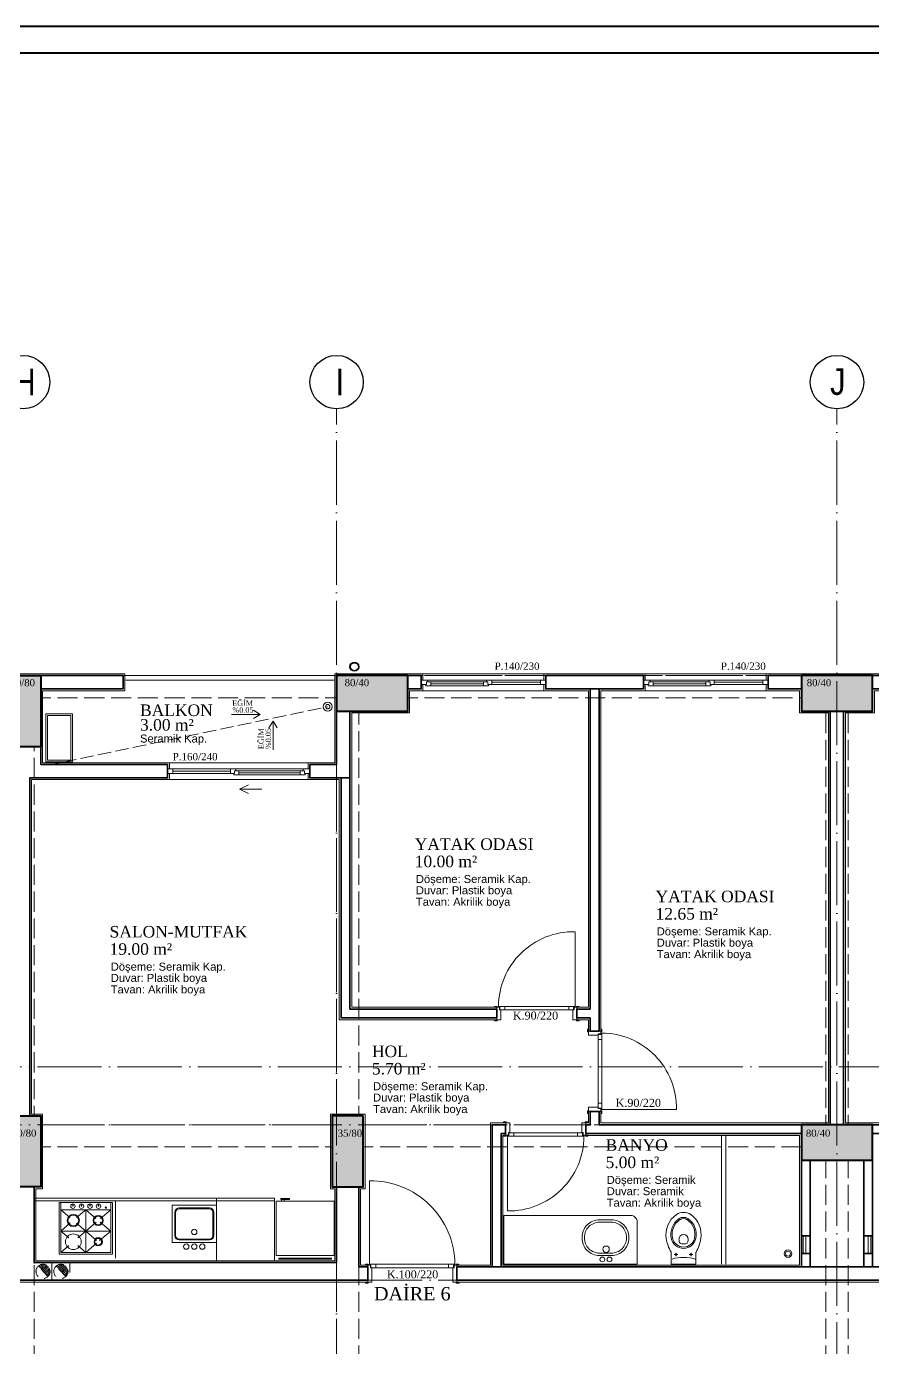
# Model space of a CAD drawing. Header units: millimetres. Extents: x 11587 to 81192, y -36083 to -25300.
# Drawn here: x 28348 to 29299, y -26785 to -25300 of the extents above; entities that cross this region are included whole.
import ezdxf

# ---------------------------------------------------------------- set-up
doc = ezdxf.new("R2010")
doc.units = ezdxf.units.MM
doc.linetypes.add('AKS', pattern=[30, 24, -3, 0, -3])
doc.linetypes.add('IZDUSUM1', pattern=[20, 7.5, -5, 7.5, 0])
for name, color, linetype, lineweight in [('rtm-aks balon', 20, 'Continuous', 25), ('rtm-aks balon yazı', 7, 'Continuous', 20), ('rtm-aks yeni', 7, 'AKS', 20), ('rtm-antet-02', 140, 'Continuous', 40), ('rtm-cam', 141, 'Continuous', 9), ('rtm-duv tugla', 22, 'Continuous', 35), ('rtm-izdusum-üst ince', 8, 'IZDUSUM1', 5), ('rtm-kapı-ahsap', 35, 'Continuous', 13), ('rtm-mhl-yazı-adı', 150, 'Continuous', 30), ('rtm-mhl-yazı-m2', 7, 'Continuous', 20), ('rtm-mhl-yazı-malzeme', 253, 'Continuous', 13), ('rtm-pen-ahsap', 35, 'Continuous', 13), ('rtm-plan katmanı-04', 33, 'Continuous', 25), ('rtm-plan katmanı-05', 205, 'Continuous', 20), ('rtm-plan katmanı-07', 135, 'Continuous', 9), ('rtm-sembol ok', 7, 'Continuous', 20), ('rtm-sıva', 252, 'Continuous', 15), ('rtm-tarama-betonarme', 51, 'Continuous', 15), ('rtm-tas_betonarme', 50, 'Continuous', 40), ('rtm-tefris vitrifiye', 9, 'Continuous', 9)]:
    doc.layers.add(name, color=color, linetype=linetype, lineweight=lineweight)
doc.styles.add('AKSYAZI', font='ARIALN.TTF')
doc.styles.add('ARIAL', font='times.ttf')
doc.styles.get("Standard").update_dxf_attribs({"font": 'arial.ttf'})
doc.styles.add('VAZ-OLCU', font='times.ttf', dxfattribs={"height": 60})

# ---------------------------------------------------------------- blocks, each defined once
blk = doc.blocks.new('rty')
at = {"layer": 'rtm-kapı-ahsap'}
for p, q in [((-58244.9, -62700.3), (-58243.8, -62700.3)), ((-58244.9, -62703.4), (-58244.9, -62700.3)), ((-58243.8, -62703.4), (-58244.9, -62703.4)), ((-58243.8, -62700.3), (-58243.8, -62703.4)), ((-58243.8, -62707.4), (-58243.8, -62702.9)), ((-58229.8, -62702.9), (-58243.8, -62702.9)), ((-58232.8, -62707.4), (-58243.8, -62707.4)), ((-58232.8, -62705.9), (-58232.8, -62707.4)), ((-58229.8, -62705.9), (-58232.8, -62705.9)), ((-58232.6, -62706.4), (-58232.6, -62789.4)), ((-58232.6, -62706.4), (-58229.7, -62706.4)), ((-58229.8, -62700.4), (-58229.8, -62703.4)), ((-58228.8, -62700.4), (-58229.8, -62700.4)), ((-58229.8, -62702.9), (-58229.8, -62705.9)), ((-58229.8, -62703.4), (-58228.8, -62703.4)), ((-58229.8, -62704.9), (-58228.8, -62704.9)), ((-58229.7, -62706.4), (-58229.7, -62704.9)), ((-58228.8, -62703.4), (-58228.8, -62700.4)), ((-58228.8, -62790.9), (-58228.8, -62704.9)), ((-58144.8, -62704.9), (-58228.8, -62704.9)), ((-58228.8, -62712), (-58232.6, -62712)), ((-58228.8, -62783.7), (-58232.6, -62783.7)), ((-58243.8, -62792.3), (-58244.9, -62792.3)), ((-58244.9, -62792.3), (-58244.9, -62795.4)), ((-58244.9, -62795.4), (-58243.8, -62795.4)), ((-58243.8, -62788.4), (-58243.8, -62792.9)), ((-58232.8, -62788.4), (-58243.8, -62788.4)), ((-58243.8, -62795.4), (-58243.8, -62792.3)), ((-58229.8, -62792.9), (-58243.8, -62792.9)), ((-58232.8, -62789.9), (-58232.8, -62788.4)), ((-58229.8, -62789.9), (-58232.8, -62789.9)), ((-58232.6, -62789.4), (-58229.7, -62789.4)), ((-58229.8, -62792.9), (-58229.8, -62789.9)), ((-58229.8, -62790.9), (-58228.8, -62790.9)), ((-58229.8, -62795.4), (-58229.8, -62792.3)), ((-58229.8, -62792.3), (-58228.8, -62792.3)), ((-58228.8, -62795.4), (-58229.8, -62795.4)), ((-58229.7, -62789.4), (-58229.7, -62790.9)), ((-58228.8, -62792.3), (-58228.8, -62795.4))]:
    blk.add_line(p, q, dxfattribs=at)
at = {"layer": 'rtm-kapı-ahsap', "const_width": 0.392}
blk.add_lwpolyline([(-58229.2, -62703.9, 1), (-58229.2, -62704.5, 1)], format="xyb", close=True, dxfattribs=at)
at = {"layer": 'rtm-kapı-ahsap'}
blk.add_arc((-58229.1, -62706.6), 84.3, 270.2011, 1.1472, dxfattribs=at)
blk = doc.blocks.new('K-100')
at = {"layer": 'rtm-kapı-ahsap'}
for p, q in [((-34308.1, -13702.2), (-34307, -13702.2)), ((-34308.1, -13705.4), (-34308.1, -13702.2)), ((-34307, -13705.4), (-34308.1, -13705.4)), ((-34307, -13702.2), (-34307, -13705.4)), ((-34307, -13709.3), (-34307, -13704.8)), ((-34288, -13704.8), (-34307, -13704.8)), ((-34291, -13709.3), (-34307, -13709.3)), ((-34288, -13707.8), (-34291, -13707.8)), ((-34291, -13707.8), (-34291, -13709.3)), ((-34290.8, -13801.3), (-34290.8, -13708.3)), ((-34290.8, -13708.3), (-34287.9, -13708.3)), ((-34288, -13702.3), (-34288, -13705.4)), ((-34287, -13702.3), (-34288, -13702.3)), ((-34288, -13704.8), (-34288, -13707.8)), ((-34288, -13705.4), (-34287, -13705.4)), ((-34288, -13706.8), (-34287, -13706.8)), ((-34287.9, -13708.3), (-34287.9, -13706.8)), ((-34287, -13705.4), (-34287, -13702.3)), ((-34287, -13706.8), (-34287, -13802.8)), ((-34287, -13713.9), (-34290.8, -13713.9)), ((-34307, -13800.3), (-34307, -13804.8)), ((-34291, -13800.3), (-34307, -13800.3)), ((-34291, -13801.8), (-34291, -13800.3)), ((-34287, -13795.6), (-34290.8, -13795.6)), ((-34290.8, -13801.3), (-34287.9, -13801.3)), ((-34287.9, -13801.3), (-34287.9, -13802.8)), ((-34307, -13804.2), (-34308.1, -13804.2)), ((-34308.1, -13804.2), (-34308.1, -13807.3)), ((-34308.1, -13807.3), (-34307, -13807.3)), ((-34307, -13807.3), (-34307, -13804.2)), ((-34288, -13804.8), (-34307, -13804.8)), ((-34288, -13801.8), (-34291, -13801.8)), ((-34288, -13804.8), (-34288, -13801.8)), ((-34288, -13802.8), (-34287, -13802.8)), ((-34288, -13807.3), (-34288, -13804.2)), ((-34288, -13804.2), (-34287, -13804.2)), ((-34287, -13807.3), (-34288, -13807.3)), ((-34193, -13802.8), (-34287, -13802.8)), ((-34287, -13804.2), (-34287, -13807.3))]:
    blk.add_line(p, q, dxfattribs=at)
at = {"layer": 'rtm-kapı-ahsap', "const_width": 0.392}
blk.add_lwpolyline([(-34287.4, -13803.7, -1), (-34287.4, -13803.1, -1)], format="xyb", close=True, dxfattribs=at)
at = {"layer": 'rtm-kapı-ahsap'}
blk.add_arc((-34287.9, -13801.7), 94.9, 359.3332, 89.4605, dxfattribs=at)

msp = doc.modelspace()

# ---------------------------------------------------------------- hatches: boundary and pattern name
at = {"layer": 'rtm-izdusum-üst ince', "ltscale": 1.5}
h = msp.add_hatch(dxfattribs=at)
h.set_pattern_fill('ANSI31', color=256, scale=0.5, angle=180, style=0)
h.set_pattern_definition([(225, (27335.9866, -26689.5514), (1.122532, -1.122532), [])])
edge = h.paths.add_edge_path()
edge.add_arc((28366.59, -26699.55), 8, 312.76259, 492.76259)
edge.add_line((28361.16, -26693.68), (28372.03, -26705.42))
h = msp.add_hatch(dxfattribs=at)
h.set_pattern_fill('ANSI31', color=256, scale=0.5, angle=180, style=0)
h.set_pattern_definition([(225, (27355.9866, -26689.5514), (1.122532, -1.122532), [])])
edge = h.paths.add_edge_path()
edge.add_arc((28386.59, -26699.55), 8, 312.76259, 492.76259)
edge.add_line((28381.16, -26693.68), (28392.03, -26705.42))
at = {"layer": 'rtm-tarama-betonarme'}
h = msp.add_hatch(dxfattribs=at)
h.set_pattern_fill('ANSI33', color=256, scale=2, style=0)
h.set_pattern_definition([(45, (15039.519, -4888.525), (-8.980256, 8.980256), []), (45, (15048.499, -4888.525), (-8.980256, 8.980256), [6.35, -3.175])])
h.paths.add_polyline_path([(28324.09, -27439.55), (28364.09, -27439.55), (28364.09, -27519.55), (28324.09, -27519.55)])
h.paths.add_polyline_path([(27911.59, -27479.55), (27991.59, -27479.55), (27991.59, -27519.55), (27911.59, -27519.55)])
h.paths.add_polyline_path([(28324.09, -26944.55), (28364.09, -26944.55), (28364.09, -27024.55), (28324.09, -27024.55)])
h.paths.add_polyline_path([(27961.59, -26944.55), (27996.59, -26944.55), (27996.59, -27024.55), (27961.59, -27024.55)])
h.paths.add_polyline_path([(27961.59, -26524.55), (27996.59, -26524.55), (27996.59, -26604.55), (27961.59, -26604.55)])
h.paths.add_polyline_path([(28324.09, -26524.55), (28364.09, -26524.55), (28364.09, -26604.55), (28324.09, -26604.55)])
h.paths.add_polyline_path([(28324.09, -26029.55), (28364.09, -26029.55), (28364.09, -26109.55), (28324.09, -26109.55)])
h.paths.add_polyline_path([(27911.59, -26029.55), (27991.59, -26029.55), (27991.59, -26069.55), (27911.59, -26069.55)])
h.paths.add_polyline_path([(28726.59, -26524.55), (28691.59, -26524.55), (28691.59, -26604.55), (28726.59, -26604.55)])
h.paths.add_polyline_path([(28726.59, -26944.55), (28691.59, -26944.55), (28691.59, -27024.55), (28726.59, -27024.55)])
h.paths.add_polyline_path([(28776.59, -27479.55), (28696.59, -27479.55), (28696.59, -27519.55), (28776.59, -27519.55)])
h.paths.add_polyline_path([(29299.09, -27479.55), (29219.09, -27479.55), (29219.09, -27519.55), (29299.09, -27519.55)])
h.paths.add_polyline_path([(29299.09, -26974.55), (29219.09, -26974.55), (29219.09, -27014.55), (29299.09, -27014.55)])
h.paths.add_polyline_path([(29299.09, -26534.55), (29219.09, -26534.55), (29219.09, -26574.55), (29299.09, -26574.55)])
h.paths.add_polyline_path([(28776.59, -26029.55), (28696.59, -26029.55), (28696.59, -26069.55), (28776.59, -26069.55)])
h.paths.add_polyline_path([(29299.09, -26029.55), (29219.09, -26029.55), (29219.09, -26069.55), (29299.09, -26069.55)])
h.paths.add_polyline_path([(29821.59, -26839.55), (29796.59, -26839.55), (29796.59, -27014.55), (29821.59, -27014.55)])
h.paths.add_polyline_path([(29821.59, -26534.55), (29796.59, -26534.55), (29796.59, -26709.55), (29821.59, -26709.55)])
h.paths.add_polyline_path([(30181.59, -26839.55), (30006.59, -26839.55), (30006.59, -26864.55), (30181.59, -26864.55)])
h.paths.add_polyline_path([(30181.59, -26684.55), (30006.59, -26684.55), (30006.59, -26709.55), (30181.59, -26709.55)])
h.paths.add_polyline_path([(29821.59, -26109.55), (29781.59, -26109.55), (29781.59, -26029.55), (29821.59, -26029.55)])
h.paths.add_polyline_path([(30181.59, -26124.55), (30141.59, -26124.55), (30141.59, -26029.55), (30181.59, -26029.55)])
h.paths.add_polyline_path([(29821.59, -27439.55), (29781.59, -27439.55), (29781.59, -27519.55), (29821.59, -27519.55)])
h.paths.add_polyline_path([(30181.59, -27424.55), (30141.59, -27424.55), (30141.59, -27519.55), (30181.59, -27519.55)])
h.paths.add_polyline_path([(27421.59, -27439.55), (27461.59, -27439.55), (27461.59, -27519.55), (27421.59, -27519.55)])
h.paths.add_polyline_path([(27131.59, -27439.55), (27171.59, -27439.55), (27171.59, -27519.55), (27131.59, -27519.55)])
h.paths.add_polyline_path([(27421.59, -26029.55), (27501.59, -26029.55), (27501.59, -26069.55), (27421.59, -26069.55)])
h.paths.add_polyline_path([(27091.59, -26029.55), (27171.59, -26029.55), (27171.59, -26069.55), (27091.59, -26069.55)])
h.paths.add_polyline_path([(26781.59, -26524.55), (26816.59, -26524.55), (26816.59, -26604.55), (26781.59, -26604.55)])
h.paths.add_polyline_path([(26781.59, -26944.55), (26816.59, -26944.55), (26816.59, -27024.55), (26781.59, -27024.55)])
h.paths.add_polyline_path([(26731.59, -27479.55), (26811.59, -27479.55), (26811.59, -27519.55), (26731.59, -27519.55)])
h.paths.add_polyline_path([(26209.09, -27479.55), (26289.09, -27479.55), (26289.09, -27519.55), (26209.09, -27519.55)])
h.paths.add_polyline_path([(26209.09, -26974.55), (26289.09, -26974.55), (26289.09, -27014.55), (26209.09, -27014.55)])
h.paths.add_polyline_path([(26209.09, -26534.55), (26289.09, -26534.55), (26289.09, -26574.55), (26209.09, -26574.55)])
h.paths.add_polyline_path([(26731.59, -26029.55), (26811.59, -26029.55), (26811.59, -26069.55), (26731.59, -26069.55)])
h.paths.add_polyline_path([(26209.09, -26029.55), (26289.09, -26029.55), (26289.09, -26069.55), (26209.09, -26069.55)])
h.paths.add_polyline_path([(25686.59, -26839.55), (25711.59, -26839.55), (25711.59, -27014.55), (25686.59, -27014.55)])
h.paths.add_polyline_path([(25686.59, -26534.55), (25711.59, -26534.55), (25711.59, -26709.55), (25686.59, -26709.55)])
h.paths.add_polyline_path([(25326.59, -26839.55), (25501.59, -26839.55), (25501.59, -26864.55), (25326.59, -26864.55)])
h.paths.add_polyline_path([(25326.59, -26684.55), (25501.59, -26684.55), (25501.59, -26709.55), (25326.59, -26709.55)])
h.paths.add_polyline_path([(25686.59, -26109.55), (25726.59, -26109.55), (25726.59, -26029.55), (25686.59, -26029.55)])
h.paths.add_polyline_path([(25326.59, -26124.55), (25366.59, -26124.55), (25366.59, -26029.55), (25326.59, -26029.55)])
h.paths.add_polyline_path([(25686.59, -27439.55), (25726.59, -27439.55), (25726.59, -27519.55), (25686.59, -27519.55)])
h.paths.add_polyline_path([(25326.59, -27424.55), (25366.59, -27424.55), (25366.59, -27519.55), (25326.59, -27519.55)])

# ---------------------------------------------------------------- linework, layer by layer
at = {"layer": 'rtm-aks balon'}
for centre in [(28344.09, -25699.55), (28696.59, -25699.55), (29259.09, -25699.55)]:
    msp.add_circle(centre, 30, dxfattribs=at)
at = {"layer": 'rtm-aks yeni', "ltscale": 3}
for p, q in [((28696.59, -27819.55), (28696.59, -25729.55)), ((29259.09, -27819.55), (29259.09, -25729.55)), ((25026.59, -26029.55), (30481.59, -26029.55)), ((25026.59, -26469.55), (30481.59, -26469.55)), ((25026.59, -26534.55), (30481.59, -26534.55)), ((25026.59, -26709.55), (30481.59, -26709.55))]:
    msp.add_line(p, q, dxfattribs=at)
at = {"layer": 'rtm-antet-02'}
msp.add_lwpolyline([(24671.59, -25299.55), (24671.59, -28299.55), (30726.59, -28299.55), (30726.59, -25299.55), (24671.59, -25299.55)], dxfattribs=at)
msp.add_lwpolyline([(24701.59, -25329.55), (24701.59, -28269.55), (30696.59, -28269.55), (30696.59, -25329.55)], close=True, dxfattribs=at)
at = {"layer": 'rtm-cam'}
for p, q in [((28802.59, -26038.8), (28861.59, -26038.8)), ((28871.09, -26037.05), (28925.59, -26037.05)), ((29052.59, -26038.8), (29111.59, -26038.8)), ((29121.09, -26037.05), (29175.59, -26037.05)), ((28577.09, -26137.05), (28512.59, -26137.05)), ((28655.59, -26138.8), (28586.59, -26138.8))]:
    msp.add_line(p, q, dxfattribs=at)
at = {"layer": 'rtm-duv tugla'}
for points in [[(28364.09, -26029.55), (28456.59, -26029.55), (28456.59, -26044.55), (28364.09, -26044.55)], [(28776.59, -26044.55), (28791.59, -26044.55), (28791.59, -26029.55), (28776.59, -26029.55)], [(28791.59, -26044.55), (28791.59, -26029.55)], [(29219.09, -26029.55), (29181.59, -26029.55), (29181.59, -26044.55), (29219.09, -26044.55)], [(29299.09, -26029.55), (29336.59, -26029.55), (29336.59, -26044.55), (29299.09, -26044.55)], [(28981.59, -26044.55), (28981.59, -26404.55), (28966.59, -26404.55), (28966.59, -26414.55), (28981.59, -26414.55), (28981.59, -26429.55), (28991.59, -26429.55), (28991.59, -26044.55)], [(28696.59, -26069.55), (28696.59, -26129.55), (28666.59, -26129.55), (28666.59, -26144.55), (28711.59, -26144.55), (28711.59, -26069.55)], [(29251.59, -26534.55), (29251.59, -26069.55)], [(29266.59, -26534.55), (29266.59, -26069.55)], [(28364.09, -26109.55), (28364.09, -26129.55), (28506.59, -26129.55), (28506.59, -26144.55), (28351.59, -26144.55), (28351.59, -26524.55)], [(28711.59, -26144.55), (28711.59, -26404.55), (28876.59, -26404.55), (28876.59, -26414.55), (28701.59, -26414.55), (28701.59, -26144.55)], [(29219.09, -26534.55), (28991.59, -26534.55), (28991.59, -26519.55), (28981.59, -26519.55), (28981.59, -26534.55), (28976.59, -26534.55), (28976.59, -26544.55), (29219.09, -26544.55)], [(29299.09, -26534.55), (29526.59, -26534.55), (29526.59, -26519.55), (29536.59, -26519.55), (29536.59, -26534.55), (29541.59, -26534.55), (29541.59, -26544.55), (29299.09, -26544.55)], [(28881.59, -26694.55), (28881.59, -26544.55), (28886.59, -26544.55), (28886.59, -26534.55), (28871.59, -26534.55), (28871.59, -26694.55)], [(29219.09, -26574.55), (29219.09, -26694.55)], [(29229.09, -26574.55), (29229.09, -26694.55)], [(29289.09, -26574.55), (29289.09, -26694.55)], [(29299.09, -26574.55), (29299.09, -26694.55)], [(27966.59, -26604.55), (27966.59, -26604.55), (27966.59, -26694.55), (27956.59, -26694.55), (27956.59, -26709.55), (28731.59, -26709.55), (28731.59, -26694.55), (28721.59, -26694.55), (28721.59, -26604.55)], [(28696.59, -26689.55), (28356.59, -26689.55), (28356.59, -26604.55)], [(28696.59, -26604.55), (28696.59, -26689.55)], [(29229.09, -26659.55), (29219.09, -26659.55)], [(29289.09, -26659.55), (29299.09, -26659.55)], [(29229.09, -26679.55), (29219.09, -26679.55)], [(29289.09, -26679.55), (29299.09, -26679.55)], [(29686.59, -26694.55), (28831.59, -26694.55)], [(28831.59, -26694.55), (28831.59, -26709.55)], [(29686.59, -26709.55), (28831.59, -26709.55)]]:
    msp.add_lwpolyline(points, dxfattribs=at)
msp.add_lwpolyline([(29041.59, -26044.55), (29041.59, -26029.55), (28931.59, -26029.55), (28931.59, -26044.55)], close=True, dxfattribs=at)
at = {"layer": 'rtm-izdusum-üst ince', "ltscale": 1.5}
for points in [[(28364.09, -26029.55), (28696.59, -26029.55)], [(28776.59, -26029.55), (29219.09, -26029.55)], [(28364.09, -26054.55), (28696.59, -26054.55)], [(28776.59, -26054.55), (29219.09, -26054.55)], [(28696.59, -26524.55), (28696.59, -26069.55)], [(28721.59, -26524.55), (28721.59, -26069.55)], [(29246.59, -26534.55), (29246.59, -26069.55)], [(29271.59, -26534.55), (29271.59, -26069.55)], [(28356.59, -26524.55), (28356.59, -26109.55)], [(28364.09, -26534.55), (28691.59, -26534.55)], [(28726.59, -26534.55), (29219.09, -26534.55)], [(28364.09, -26559.55), (28691.59, -26559.55)], [(28726.59, -26559.55), (29219.09, -26559.55)], [(29246.59, -26974.55), (29246.59, -26574.55)], [(29271.59, -26974.55), (29271.59, -26574.55)], [(28356.59, -26944.55), (28356.59, -26604.55)], [(28696.59, -26944.55), (28696.59, -26604.55)], [(28721.59, -26944.55), (28721.59, -26604.55)], [(28376.59, -26689.55), (28376.59, -26709.55), (28356.59, -26709.55), (28356.59, -26689.55), (28376.59, -26689.55)], [(28372.03, -26705.42), (28361.16, -26693.68)], [(28396.59, -26689.55), (28396.59, -26709.55), (28376.59, -26709.55), (28376.59, -26689.55), (28396.59, -26689.55)], [(28392.03, -26705.42), (28381.16, -26693.68)]]:
    msp.add_lwpolyline(points, dxfattribs=at)
at = {"layer": 'rtm-izdusum-üst ince'}
msp.add_lwpolyline([(28376.59, -26129.55), (28686.59, -26064.55)], dxfattribs=at)
at = {"layer": 'rtm-izdusum-üst ince', "ltscale": 1.5}
for centre in [(28366.59, -26699.55), (28386.59, -26699.55)]:
    msp.add_circle(centre, 8, dxfattribs=at)
at = {"layer": 'rtm-kapı-ahsap'}
for points in [[(29221.09, -26679.55), (29221.09, -26659.55)], [(29224.09, -26679.55), (29224.09, -26659.55)], [(29294.09, -26679.55), (29294.09, -26659.55)], [(29297.09, -26679.55), (29297.09, -26659.55)]]:
    msp.add_lwpolyline(points, dxfattribs=at)
at = {"layer": 'rtm-pen-ahsap'}
for p, q in [((28799.09, -26034.55), (28791.59, -26034.55)), ((28791.59, -26039.55), (28797.59, -26039.55)), ((28796.96, -26041.05), (28802.59, -26041.05)), ((28797.59, -26036.55), (28802.59, -26036.55)), ((28797.59, -26036.55), (28797.59, -26039.55)), ((28799.09, -26034.55), (28799.09, -26036.55)), ((28861.59, -26036.55), (28802.59, -26036.55)), ((28802.59, -26036.55), (28802.59, -26041.05)), ((28861.59, -26041.05), (28802.59, -26041.05)), ((28866.59, -26036.55), (28861.59, -26036.55)), ((28861.59, -26036.55), (28861.59, -26041.05)), ((28867.23, -26041.05), (28861.59, -26041.05)), ((28872.59, -26034.55), (28865.09, -26034.55)), ((28865.09, -26036.55), (28865.09, -26034.55)), ((28866.59, -26036.55), (28866.59, -26039.55)), ((28866.59, -26039.55), (28871.09, -26039.55)), ((28871.09, -26034.55), (28871.09, -26039.55)), ((28920.59, -26039.55), (28871.09, -26039.55)), ((28872.59, -26034.55), (28931.59, -26034.55)), ((28920.59, -26039.55), (28926.23, -26039.55)), ((28925.59, -26034.55), (28925.59, -26039.55)), ((28931.59, -26039.55), (28925.59, -26039.55)), ((29049.09, -26034.55), (29041.59, -26034.55)), ((29041.59, -26039.55), (29047.59, -26039.55)), ((29046.96, -26041.05), (29052.59, -26041.05)), ((29047.59, -26036.55), (29052.59, -26036.55)), ((29047.59, -26036.55), (29047.59, -26039.55)), ((29049.09, -26034.55), (29049.09, -26036.55)), ((29111.59, -26036.55), (29052.59, -26036.55)), ((29052.59, -26036.55), (29052.59, -26041.05)), ((29111.59, -26041.05), (29052.59, -26041.05)), ((29116.59, -26036.55), (29111.59, -26036.55)), ((29111.59, -26036.55), (29111.59, -26041.05)), ((29117.23, -26041.05), (29111.59, -26041.05)), ((29122.59, -26034.55), (29115.09, -26034.55)), ((29115.09, -26036.55), (29115.09, -26034.55)), ((29116.59, -26036.55), (29116.59, -26039.55)), ((29116.59, -26039.55), (29121.09, -26039.55)), ((29121.09, -26034.55), (29121.09, -26039.55)), ((29170.59, -26039.55), (29121.09, -26039.55)), ((29122.59, -26034.55), (29181.59, -26034.55)), ((29170.59, -26039.55), (29176.23, -26039.55)), ((29175.59, -26034.55), (29175.59, -26039.55)), ((29181.59, -26039.55), (29175.59, -26039.55)), ((28575.59, -26134.55), (28506.59, -26134.55)), ((28506.59, -26139.55), (28512.59, -26139.55)), ((28517.59, -26139.55), (28511.96, -26139.55)), ((28512.59, -26134.55), (28512.59, -26139.55)), ((28517.59, -26139.55), (28577.09, -26139.55)), ((28575.59, -26134.55), (28583.09, -26134.55)), ((28577.09, -26134.55), (28577.09, -26139.55)), ((28581.59, -26139.55), (28577.09, -26139.55)), ((28580.96, -26141.05), (28586.59, -26141.05)), ((28581.59, -26136.55), (28586.59, -26136.55)), ((28581.59, -26136.55), (28581.59, -26139.55)), ((28583.09, -26136.55), (28583.09, -26134.55)), ((28586.59, -26136.55), (28655.59, -26136.55)), ((28586.59, -26136.55), (28586.59, -26141.05)), ((28586.59, -26141.05), (28655.59, -26141.05)), ((28660.59, -26136.55), (28655.59, -26136.55)), ((28655.59, -26136.55), (28655.59, -26141.05)), ((28661.23, -26141.05), (28655.59, -26141.05)), ((28659.09, -26134.55), (28659.09, -26136.55)), ((28659.09, -26134.55), (28666.59, -26134.55)), ((28660.59, -26136.55), (28660.59, -26139.55)), ((28666.59, -26139.55), (28660.59, -26139.55))]:
    msp.add_line(p, q, dxfattribs=at)
for points in [[(28796.96, -26041.05), (28796.09, -26039.55)], [(28867.23, -26041.05), (28868.1, -26039.55)], [(29046.96, -26041.05), (29046.09, -26039.55)], [(29117.23, -26041.05), (29118.1, -26039.55)], [(28580.96, -26141.05), (28580.09, -26139.55)], [(28661.23, -26141.05), (28662.1, -26139.55)]]:
    msp.add_lwpolyline(points, dxfattribs=at)
at = {"layer": 'rtm-plan katmanı-04'}
for radius in [5, 4.5]:
    msp.add_circle((28716.59, -26019.55), radius, dxfattribs=at)
at = {"layer": 'rtm-plan katmanı-05', "ltscale": 0.6}
for points in [[(28929.59, -26027.55), (28793.59, -26027.55)], [(29179.59, -26027.55), (29043.59, -26027.55)], [(28929.59, -26046.55), (28793.59, -26046.55)], [(29179.59, -26046.55), (29043.59, -26046.55)], [(28508.59, -26127.55), (28664.59, -26127.55)], [(28508.59, -26146.55), (28664.59, -26146.55)]]:
    msp.add_lwpolyline(points, dxfattribs=at)
at = {"layer": 'rtm-plan katmanı-05'}
for points in [[(28693.59, -26029.55), (28459.59, -26029.55)], [(28693.59, -26034.55), (28459.59, -26034.55)]]:
    msp.add_lwpolyline(points, dxfattribs=at)
for radius in [5, 2.5]:
    msp.add_circle((28686.59, -26064.55), radius, dxfattribs=at)
at = {"layer": 'rtm-plan katmanı-07'}
for points in [[(28865.09, -26034.55), (28799.09, -26034.55)], [(29115.09, -26034.55), (29049.09, -26034.55)], [(28583.09, -26134.55), (28659.09, -26134.55)]]:
    msp.add_lwpolyline(points, dxfattribs=at)
at = {"layer": 'rtm-sembol ok'}
for points in [[(28578.32, -26073.17), (28610.65, -26073.17)], [(28610.65, -26073.17), (28603.25, -26068.5)], [(28610.65, -26073.17), (28603.25, -26077.84)], [(28625.17, -26080.78), (28620.5, -26088.18)], [(28625.17, -26113.1), (28625.17, -26080.78)], [(28625.17, -26080.78), (28629.83, -26088.18)], [(28587.44, -26157.24), (28597.44, -26152.24)], [(28612.44, -26157.24), (28587.44, -26157.24)], [(28587.44, -26157.24), (28597.44, -26162.24)]]:
    msp.add_lwpolyline(points, dxfattribs=at)
at = {"layer": 'rtm-sıva'}
for points in [[(28322.09, -26127.55), (28322.09, -26046.55), (28229.59, -26046.55), (28229.59, -26027.55), (28458.59, -26027.55), (28458.59, -26046.55), (28366.09, -26046.55), (28366.09, -26127.55)], [(28793.59, -26034.55), (28793.59, -26027.55), (28694.59, -26027.55), (28694.59, -26127.55), (28664.59, -26127.55), (28664.59, -26134.55)], [(29043.59, -26034.55), (29043.59, -26027.55), (28929.59, -26027.55), (28929.59, -26034.55)], [(29043.59, -26034.55), (29043.59, -26027.55), (28929.59, -26027.55), (28929.59, -26034.55)], [(29338.59, -26034.55), (29338.59, -26027.55), (29179.59, -26027.55), (29179.59, -26034.55)], [(28793.59, -26039.55), (28793.59, -26046.55), (28778.59, -26046.55), (28778.59, -26071.55), (28713.59, -26071.55), (28713.59, -26402.55), (28876.59, -26402.55)], [(28966.59, -26402.55), (28979.59, -26402.55), (28979.59, -26046.55), (28929.59, -26046.55), (28929.59, -26039.55)], [(28993.59, -26519.55), (28993.59, -26532.55), (29249.59, -26532.55), (29249.59, -26071.55), (29217.09, -26071.55), (29217.09, -26046.55), (29179.59, -26046.55), (29179.59, -26039.55)], [(29043.59, -26039.55), (29043.59, -26046.55), (28993.59, -26046.55), (28993.59, -26429.55)], [(29524.59, -26519.55), (29524.59, -26532.55), (29268.59, -26532.55), (29268.59, -26071.55), (29301.09, -26071.55), (29301.09, -26046.55), (29338.59, -26046.55), (29338.59, -26039.55)], [(28366.09, -26127.55), (28508.59, -26127.55), (28508.59, -26134.55)], [(28353.59, -26522.55), (28353.59, -26146.55), (28508.59, -26146.55), (28508.59, -26139.55)], [(28876.59, -26416.55), (28699.59, -26416.55), (28699.59, -26146.55), (28664.59, -26146.55), (28664.59, -26139.55)], [(28979.59, -26429.55), (28979.59, -26416.55), (28966.59, -26416.55)], [(28731.59, -26692.55), (28723.59, -26692.55), (28723.59, -26606.55), (28728.59, -26606.55), (28728.59, -26522.55), (28689.59, -26522.55), (28689.59, -26606.55), (28694.59, -26606.55), (28694.59, -26687.55), (28358.59, -26687.55), (28358.59, -26606.55), (28366.09, -26606.55), (28366.09, -26522.55), (28353.59, -26522.55)], [(28831.59, -26692.55), (28869.59, -26692.55), (28869.59, -26532.55), (28886.59, -26532.55)], [(28979.59, -26519.55), (28979.59, -26532.55), (28976.59, -26532.55)], [(28886.59, -26546.55), (28883.59, -26546.55), (28883.59, -26692.55), (29217.09, -26692.55), (29217.09, -26546.55), (28976.59, -26546.55)], [(27956.59, -26711.55), (28731.59, -26711.55)], [(28831.59, -26711.55), (29686.59, -26711.55)]]:
    msp.add_lwpolyline(points, dxfattribs=at)
at = {"layer": 'rtm-tas_betonarme'}
for points in [[(28324.09, -26029.55), (28364.09, -26029.55), (28364.09, -26109.55), (28324.09, -26109.55)], [(28776.59, -26029.55), (28696.59, -26029.55), (28696.59, -26069.55), (28776.59, -26069.55)], [(29299.09, -26029.55), (29219.09, -26029.55), (29219.09, -26069.55), (29299.09, -26069.55)], [(28324.09, -26524.55), (28364.09, -26524.55), (28364.09, -26604.55), (28324.09, -26604.55)], [(28726.59, -26524.55), (28691.59, -26524.55), (28691.59, -26604.55), (28726.59, -26604.55)], [(29299.09, -26534.55), (29219.09, -26534.55), (29219.09, -26574.55), (29299.09, -26574.55)]]:
    msp.add_lwpolyline(points, close=True, dxfattribs=at)
at = {"layer": 'rtm-tefris vitrifiye'}
for p, q in [((28626.59, -26617.21), (28356.59, -26617.21)), ((28444.57, -26622.21), (28384.57, -26622.21)), ((28386.57, -26630.21), (28386.57, -26622.21)), ((28442.57, -26678.21), (28442.57, -26622.21)), ((28444.57, -26680.21), (28444.57, -26622.21)), ((28628.69, -26681.7), (28628.69, -26620.7)), ((28633.69, -26617.7), (28633.69, -26618.7)), ((28643.69, -26617.7), (28633.69, -26617.7)), ((28633.69, -26618.7), (28643.69, -26618.7)), ((28634.69, -26620.7), (28634.69, -26618.7)), ((28637.69, -26620.7), (28637.69, -26618.7)), ((28643.69, -26618.7), (28643.69, -26617.7)), ((28693.69, -26620.7), (28693.69, -26681.7)), ((28396.79, -26638.97), (28386.57, -26630.21)), ((28442.57, -26630.21), (28386.57, -26630.21)), ((28386.57, -26678.21), (28386.57, -26630.21)), ((28399.85, -26623.72), (28399.85, -26626.19)), ((28399.85, -26626.19), (28400.39, -26626.19)), ((28400.39, -26626.19), (28400.39, -26623.72)), ((28404.28, -26639.03), (28414.57, -26630.21)), ((28409.44, -26623.72), (28409.44, -26626.19)), ((28409.44, -26626.19), (28409.98, -26626.19)), ((28409.98, -26626.19), (28409.98, -26623.72)), ((28425.94, -26639.95), (28414.57, -26630.21)), ((28414.57, -26678.21), (28414.57, -26630.21)), ((28419.02, -26623.72), (28419.02, -26626.19)), ((28419.02, -26626.19), (28419.56, -26626.19)), ((28419.56, -26626.19), (28419.56, -26623.72)), ((28428.61, -26623.72), (28428.61, -26626.19)), ((28428.61, -26626.19), (28429.15, -26626.19)), ((28429.15, -26626.19), (28429.15, -26623.72)), ((28431.05, -26640.09), (28442.57, -26630.21)), ((28511.59, -26625.21), (28511.59, -26667.21)), ((28511.59, -26625.21), (28561.59, -26625.21)), ((28514.59, -26633.21), (28514.59, -26659.21)), ((28515.59, -26633.21), (28515.59, -26659.21)), ((28519.59, -26628.21), (28553.59, -26628.21)), ((28519.59, -26629.21), (28553.59, -26629.21)), ((28557.59, -26633.21), (28557.59, -26659.21)), ((28558.59, -26633.21), (28558.59, -26659.21)), ((28561.59, -26625.21), (28561.59, -26667.21)), ((28386.57, -26654.21), (28397.19, -26645.1)), ((28414.57, -26654.21), (28404.11, -26645.25)), ((28414.57, -26654.21), (28426.27, -26644.18)), ((28442.57, -26654.21), (28430.88, -26644.19)), ((28386.57, -26654.21), (28395.54, -26661.89)), ((28442.57, -26654.21), (28386.57, -26654.21)), ((28405.6, -26661.89), (28414.57, -26654.21)), ((28414.57, -26654.21), (28426.8, -26664.69)), ((28430.16, -26664.85), (28442.57, -26654.21)), ((28561.59, -26667.21), (28511.59, -26667.21)), ((28553.59, -26663.21), (28519.59, -26663.21)), ((28553.59, -26664.21), (28519.59, -26664.21)), ((28444.57, -26680.21), (28384.57, -26680.21)), ((28395.54, -26670.52), (28386.57, -26678.21)), ((28442.57, -26678.21), (28386.57, -26678.21)), ((28414.57, -26678.21), (28405.6, -26670.52)), ((28426.76, -26667.76), (28414.57, -26678.21)), ((28693.69, -26681.7), (28628.69, -26681.7)), ((29072.85, -26678.96), (29072.85, -26691.55)), ((29076.23, -26680.55), (29080.14, -26680.55)), ((29078.07, -26682.43), (29078.07, -26678.72)), ((29084.43, -26668.45), (29088.76, -26668.45)), ((29096.96, -26680.55), (29093.05, -26680.55)), ((29095.12, -26682.43), (29095.12, -26678.72)), ((29100.34, -26678.96), (29100.34, -26691.55)), ((28690.69, -26684.7), (28631.69, -26684.7)), ((28631.69, -26684.7), (28631.69, -26685.7)), ((28631.69, -26685.7), (28690.69, -26685.7)), ((28690.69, -26685.7), (28690.69, -26684.7)), ((29100.34, -26691.55), (29072.85, -26691.55))]:
    msp.add_line(p, q, dxfattribs=at)
for points in [[(28369.59, -26072.55), (28399.59, -26072.55), (28399.59, -26126.55), (28369.59, -26126.55)], [(28371.59, -26074.55), (28397.59, -26074.55), (28397.59, -26124.55), (28371.59, -26124.55)]]:
    msp.add_lwpolyline(points, close=True, dxfattribs=at)
for points in [[(29129.09, -26691.55), (29129.09, -26547.55)], [(29134.09, -26691.55), (29134.09, -26547.55)], [(28626.59, -26620.21), (28356.59, -26620.21)], [(28384.57, -26680.21), (28384.57, -26622.21)], [(28447.98, -26684.55), (28447.98, -26620.21)], [(28561.59, -26617.21), (28561.59, -26687.55)], [(28626.59, -26617.21), (28626.59, -26687.55)], [(28628.69, -26620.7), (28693.69, -26620.7)]]:
    msp.add_lwpolyline(points, dxfattribs=at)
for points in [[(28884.59, -26636.55), (29029.01, -26636.55, -0.2032744), (29034.59, -26642.13), (29034.59, -26691.55), (28884.59, -26691.55), (28884.59, -26636.55)], [(29025.06, -26661.19), (29025.06, -26662.08, -0.4142136), (29005.46, -26681.68), (28992.07, -26681.68, -0.4142136), (28972.47, -26662.08), (28972.47, -26661.19, -0.4142136), (28992.07, -26641.58), (29005.46, -26641.58, -0.4142136)], [(29022.39, -26661.19), (29022.39, -26662.08, -0.4142136), (29005.46, -26679.01), (28992.07, -26679.01, -0.4142136), (28975.14, -26662.08), (28975.14, -26661.19, -0.4142136), (28992.07, -26644.26), (29005.46, -26644.26, -0.4142136)]]:
    msp.add_lwpolyline(points, format="xyb", close=True, dxfattribs=at)
for centre, radius in [((28400.57, -26642.21), 6.84), ((28400.57, -26642.21), 6.05), ((28400.12, -26626.21), 2.5), ((28409.71, -26626.21), 2.5), ((28419.29, -26626.21), 2.5), ((28428.57, -26642.21), 5.63), ((28428.57, -26642.21), 4.84), ((28428.88, -26626.21), 2.5), ((28437.15, -26627.78), 0.75), ((28536.59, -26655.21), 3), ((28400.57, -26666.21), 8.84), ((28428.57, -26666.21), 4.63), ((28428.57, -26666.21), 3.84), ((28527.59, -26671.71), 3), ((28536.59, -26671.71), 3), ((28545.59, -26671.71), 3), ((28999.59, -26674.55), 3.56), ((29078.07, -26680.55), 0.825), ((29095.12, -26680.55), 0.825), ((29204.09, -26679.55), 4.25), ((29204.09, -26679.55), 2.75), ((28995.32, -26686.13), 2.67), ((29003.33, -26686.13), 2.67)]:
    msp.add_circle(centre, radius, dxfattribs=at)
for centre, radius, start, end in [((28519.59, -26633.21), 5, 90, 180), ((28519.59, -26633.21), 4, 90, 180), ((28553.59, -26633.21), 5, 0, 90), ((28553.59, -26633.21), 4, 0, 90), ((29094.29, -26658.17), 27.5, 124.90445, 189.49177), ((29086.59, -26648.1), 14.85, 57.23949, 122.76051), ((29078.89, -26658.17), 27.5, 350.50823, 55.09555), ((29094.29, -26658.17), 22, 125.18852, 191.4306), ((29094.29, -26658.17), 20.57, 125.18852, 191.4306), ((29086.59, -26648.1), 9.35, 57.83247, 122.16749), ((29086.59, -26648.1), 7.92, 57.83247, 122.16749), ((29078.89, -26658.17), 20.57, 348.5694, 54.81148), ((29078.89, -26658.17), 22, 348.5694, 54.81148), ((28519.59, -26659.21), 5, 180, 270), ((28519.59, -26659.21), 4, 180, 270), ((28553.59, -26659.21), 4, 270, 0), ((28553.59, -26659.21), 5, 270, 0), ((29110.63, -26655.8), 44, 188.76392, 210.09462), ((29086.67, -26659.32), 14.3, 192.81214, 269.7338), ((29086.67, -26659.32), 12.87, 192.81214, 269.7338), ((29086.57, -26663.23), 5.11, 90.26223, 180), ((29094.4, -26663.55), 12.95, 176.68797, 192.17308), ((29084.43, -26665.7), 2.75, 192.17308, 270), ((29086.52, -26659.32), 12.87, 270.2662, 347.18786), ((29086.52, -26659.32), 14.3, 270.2662, 347.18786), ((29086.62, -26663.23), 5.12, 0, 89.73777), ((29088.76, -26665.7), 2.75, 270, 347.82692), ((29078.79, -26663.55), 12.95, 347.82692, 3.31203), ((29062.56, -26655.8), 44, 329.90538, 351.23608), ((29070.65, -26678.96), 2.2, 0, 30.09462), ((29102.54, -26678.96), 2.2, 149.90538, 180), ((29086.59, -26727.74), 44, 72.84729, 107.15268)]:
    msp.add_arc(centre, radius, start, end, dxfattribs=at)

# ---------------------------------------------------------------- block references
at = {"layer": 'rtm-kapı-ahsap', "xscale": -1}
for name, p, rotation in [('rty', (91669.46, 31827.23), 270), ('rty', (87223.38, -89222.42), 180), ('rty', (-33816.28, -84776.33), 90), ('K-100', (42536.39, 7595.43), 270)]:
    msp.add_blockref(name, p, dxfattribs=dict(at, rotation=rotation))

# ---------------------------------------------------------------- texts
at = {"layer": 'rtm-aks balon yazı', "char_height": 30, "width": 27.7214, "attachment_point": 7, "style": 'AKSYAZI'}
for s, insert in [('H', (28333.35, -25714.32)), ('I', (28695.49, -25714.32)), ('J', (29251.41, -25714.32))]:
    msp.add_mtext(s, dxfattribs=dict(at, insert=insert))
at = {"layer": 'rtm-mhl-yazı-adı', "style": 'ARIAL'}
for s, height, p in [('EĞİM', 6, (28579.16, -26063.5)), ('BALKON', 13, (28475.54, -26075.02)), ('%%%0.05', 6, (28579.5, -26071.26)), ('YATAK ODASI', 13, (28784.37, -26225.53)), ('YATAK ODASI', 13, (29055.14, -26284.41)), ('SALON-MUTFAK', 13, (28441.35, -26324.05)), ('HOL', 13, (28736.25, -26458.6)), ('BANYO', 13, (28998.94, -26563.9)), ('DAİRE 6', 15, (28738.52, -26732.11))]:
    msp.add_text(s, height=height, dxfattribs=at).set_placement(p)
for s, p in [('EĞİM', (28614.66, -26112.24)), ('%%%0.05', (28622.65, -26112.24))]:
    msp.add_text(s, height=6, rotation=90, dxfattribs=at).set_placement(p)
at = {"layer": 'rtm-mhl-yazı-m2', "style": 'ARIAL'}
for s, height, p in [('40/80', 8, (28329.95, -26041.51)), ('80/40', 8, (28705.59, -26041.51)), ('80/40', 8, (29225.1, -26041.51)), ('3.00 m² ', 13, (28475.54, -26091.44)), ('10.00 m² ', 13, (28784.37, -26245.02)), ('12.65 m² ', 13, (29055.14, -26303.9)), ('19.00 m² ', 13, (28441.35, -26343.54)), ('5.70 m² ', 13, (28736.25, -26478.09)), ('40/80', 8, (28331.53, -26548.09)), ('35/80', 8, (28697.78, -26548.09)), ('80/40', 8, (29224.09, -26548.09)), ('5.00 m² ', 13, (28998.94, -26583.39))]:
    msp.add_text(s, height=height, dxfattribs=at).set_placement(p)
at = {"layer": 'rtm-mhl-yazı-malzeme', "style": 'VAZ-OLCU'}
for s, height, p in [('P.140/230', 8.192, (28874.16, -26023.03)), ('P.140/230', 8.192, (29128.53, -26023.03)), ('P.160/240', 8.192, (28512.2, -26124.8)), ('K.90/220', 9, (28894.64, -26416.35)), ('K.90/220', 9, (29010.22, -26514.47)), ('K.100/220', 9, (28753.07, -26707.35))]:
    msp.add_text(s, height=height, rotation=359.9602, dxfattribs=at).set_placement(p)
at = {"layer": 'rtm-mhl-yazı-malzeme'}
for s, p in [('Seramik Kap.', (28475.54, -26104.85)), ('Döşeme: Seramik Kap.', (28785.66, -26262.79)), ('Duvar: Plastik boya ', (28785.66, -26275.46)), ('Tavan: Akrilik boya ', (28785.66, -26288.39)), ('Döşeme: Seramik Kap.', (29056.43, -26321.68)), ('Duvar: Plastik boya ', (29056.43, -26334.35)), ('Tavan: Akrilik boya ', (29056.43, -26347.28)), ('Döşeme: Seramik Kap.', (28442.64, -26361.32)), ('Duvar: Plastik boya ', (28442.64, -26373.99)), ('Tavan: Akrilik boya ', (28442.64, -26386.92)), ('Döşeme: Seramik Kap.', (28737.53, -26495.86)), ('Duvar: Plastik boya ', (28737.53, -26508.53)), ('Tavan: Akrilik boya ', (28737.53, -26521.46)), ('Döşeme: Seramik', (29000.23, -26601.16)), ('Duvar: Seramik', (29000.23, -26613.83)), ('Tavan: Akrilik boya ', (29000.23, -26626.76))]:
    msp.add_text(s, height=9, dxfattribs=at).set_placement(p)

doc.saveas('drawing.dxf')
